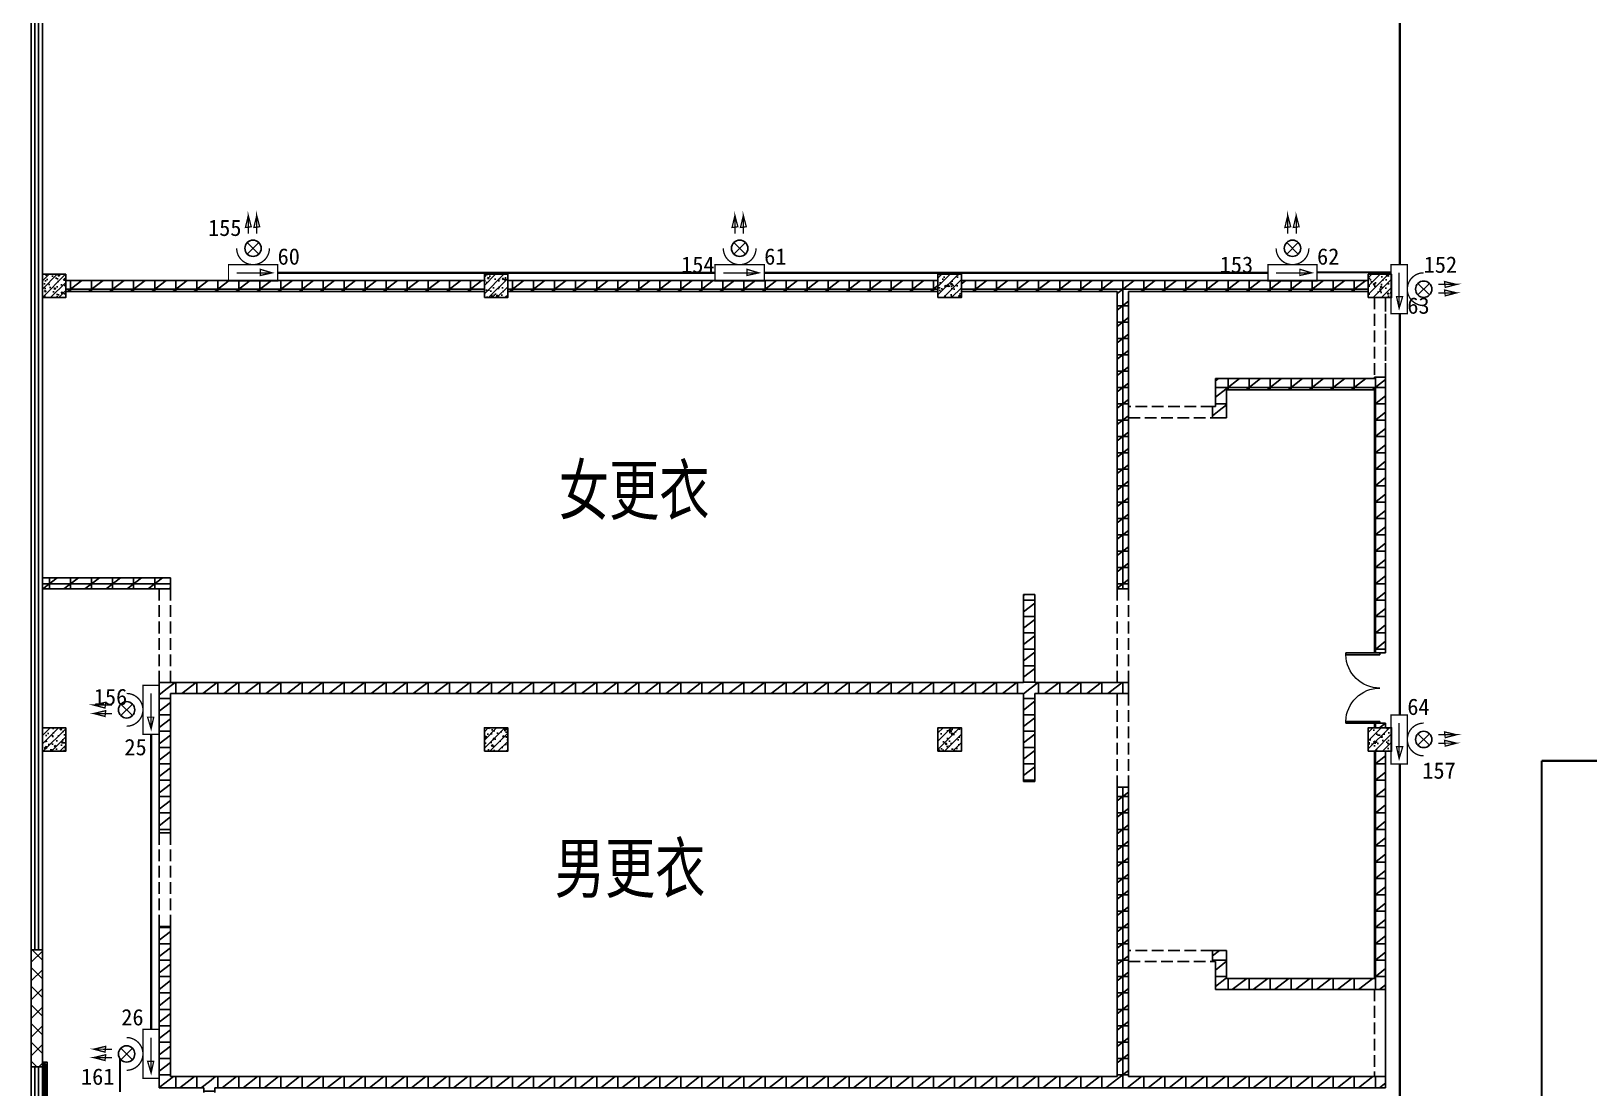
# Model space of a CAD drawing. Header units: millimetres. Extents: x -633009578 to 5705885, y -633235091 to 2571734.
# Drawn here: x 3029880 to 3063186, y 1867349 to 1889949 of the extents above; entities that cross this region are included whole.
import ezdxf

# ---------------------------------------------------------------- set-up
doc = ezdxf.new("R2010")
doc.units = ezdxf.units.MM
doc.header["$LTSCALE"] = 1000
doc.header["$MEASUREMENT"] = 0
doc.linetypes.add('DASH', pattern=[0.35, 0.25, -0.1])
doc.layers.get('0').update_dxf_attribs({"color": 9})
for name, color, linetype in [('000000000000电气', 7, 'Continuous'), ('A-COLUM(柱)', 255, 'Continuous'), ('A-DOOR(门）', 4, 'Continuous'), ('A-F-AREA(计算)', 5, 'Continuous'), ('A-FLOR(看线)', 8, 'Continuous'), ('A-HATH(填充)', 8, 'Continuous'), ('A-LM-RAIL(栏杆)', 167, 'Continuous'), ('A-TEXT(房间)', 243, 'Continuous'), ('A-WALL(墙)', 255, 'Continuous'), ('A-WINDOW（窗）', 4, 'Continuous'), ('WALL', 9, 'Continuous'), ('电-强电平面-线缆', 3, 'Continuous'), ('设备-照明', 3, 'Continuous')]:
    doc.layers.add(name, color=color, linetype=linetype)
doc.styles.add('_TCH', font='simhei.ttf', dxfattribs={"width": 0.75, "bigfont": 'hztxt.shx'})
doc.styles.add('IDQSTYLE', font='simhei.ttf', dxfattribs={"width": 0.707, "bigfont": 'hztxt.shx'})
doc.styles.add('宋体', font='simhei.ttf')
pattern_1 = [(0, (597621.4751960391, 677977.5160347573), (0, 350), []), (37.875, (598021.4751960391, 677977.5160347573), (-169.61527734408, 218.0766567528281), []), (90, (598021.4751960391, 677977.5160347573), (-450, 2.755455298081545e-14), [])]

# ---------------------------------------------------------------- blocks, each defined once
blk = doc.blocks.new('HC000078')
at = {"color": 0, "linetype": 'Continuous', "const_width": 0.2}
for points in [[(-3.750000000000028, 1.25), (3.75, 1.25), (3.75, -1.25), (-3.750000000000028, -1.25), (-3.750000000000028, 1.25)], [(2.5, 0), (-2.500000000000028, 0)]]:
    blk.add_lwpolyline(points, dxfattribs=at)
blk.add_lwpolyline([(2.917016710174721, 0), (1.120131515022848, 0.3984556212736834), (1.120131515022848, -0.539087017017323)], close=True, dxfattribs=at)
at = {"color": 0, "style": 'IDQSTYLE', "width": 0.7}
blk.add_attdef('PSFHATT', (5.75, -1.25), '', height=2.5, dxfattribs=at)
blk = doc.blocks.new('HC000064')
at = {"color": 0, "linetype": 'Continuous'}
for p, q in [((-0.8838834764831063, -0.8838834764831063), (0.8838834764831063, 0.8838834764831063)), ((-0.8838834764830494, 0.8838834764831063), (0.8838834764831631, -0.8838834764831063))]:
    blk.add_line(p, q, dxfattribs=at)
at = {"color": 0, "linetype": 'Continuous', "const_width": 0.2}
blk.add_lwpolyline([(5.710751695749348e-14, 2.499999999999886, 0.1989123673796647), (-1.767766952966326, 1.767766952966327, 0.1989123673796613), (-2.5, 1.951292859901378e-16, 0.1989123673796761), (-1.767766952966326, -1.76776695296644, 0.1989123673796782), (5.594010226827932e-14, -2.500000000000227)], format="xyb", dxfattribs=at)
for points in [[(2.226896073527712, 0.5659208660671311), (5.003498004369476, 0.5624686703930024), (3.296463286048663, 1.009912150058199), (3.185957433181557, 0.1260038671447887), (5.003498004369476, 0.5624686703930024)], [(2.224443767981995, -0.721123763554715), (5.001045698823816, -0.7245759592289005), (3.294010980502946, -0.2771324795636474), (3.18350512763584, -1.161040762477114), (5.001045698823816, -0.7245759592289005)]]:
    blk.add_lwpolyline(points, dxfattribs=at)
at = {"color": 0, "linetype": 'Continuous'}
for centre, radius, start, end in [((1.199040866595169e-14, -7.105427357601002e-14), 1.250000000000069, 135.0000000000036, 179.9999999999968), ((-2.259303855112194e-14, -1.740829702612245e-13), 1.250000000000117, 89.99999999999898, 134.9999999999991), ((-9.10937991704941e-14, -1.740829702612245e-13), 1.250000000000117, 45.00000000000085, 89.99999999999582), ((-1.252331571777177e-13, -7.088774012231625e-14), 1.250000000000068, 3.249254662582951e-12, 44.99999999999639), ((-2.284838984678572e-13, -5.684341886080801e-14), 1.250000000000172, 315.0000000000093, 2.605510395054555e-12), ((-2.264854970235319e-14, -5.695444116327053e-14), 1.250000000000034, 179.9999999999974, 225.0000000000007), ((-2.270406085358445e-14, -1.338928967697939e-13), 1.24999999999998, 224.9999999999983, 270.000000000001), ((-9.131584377541913e-14, 3.996802888650564e-15), 1.250000000000118, 270.0000000000042, 315.0000000000028)]:
    blk.add_arc(centre, radius, start, end, dxfattribs=at)
at = {"color": 0, "style": 'IDQSTYLE', "width": 0.7}
blk.add_attdef('PSFHATT', (7.003498004369476, -2.500000010000227), '', height=2.5, dxfattribs=at)
blk = doc.blocks.new('$DorLib2D$00000002')
for p, q in [((-0.5, -5.684341886080802e-17), (-0.5000000000000007, 0.4875)), ((-0.4750000000000007, 0.4875), (-0.5000000000000007, 0.4875)), ((-0.475, -2.842170943040401e-17), (-0.4750000000000007, 0.4875)), ((0.475, -2.842170943040401e-17), (0.4750000000000007, 0.4875)), ((0.4750000000000007, 0.4875), (0.5000000000000007, 0.4875)), ((0.5, -5.684341886080802e-17), (0.5000000000000007, 0.4875)), ((-0.5, -5.684341886080802e-17), (-0.475, -2.842170943040401e-17)), ((0.5, -5.684341886080802e-17), (0.475, -2.842170943040401e-17))]:
    blk.add_line(p, q)
at = {"lineweight": 13}
for centre, start, end in [((-0.4875, -4.263256414560601e-17), 0, 88.53071641864632), ((0.4875, -4.263256414560601e-17), 91.4692835813537, 180)]:
    blk.add_arc(centre, 0.4875, start, end, dxfattribs=at)
blk = doc.blocks.new('$TCHSYS$WIN2D')
for p, q in [((-0.5, 0.5), (0.5, 0.5)), ((-0.5, 0.5), (-0.4999999999999999, -0.5)), ((0.5, 0.5), (0.4999999999999998, -0.5)), ((0.5, 0.1666666666666666), (-0.5, 0.1666666666666666)), ((0.5, -0.1666666666666667), (-0.5, -0.1666666666666667)), ((-0.4999999999999999, -0.5), (0.5, -0.5))]:
    blk.add_line(p, q)
blk = doc.blocks.new('_FZH')
h = blk.add_hatch()
h.set_pattern_fill('钢筋混凝土', color=256, scale=0.1, style=0)
h.set_pattern_definition([(45, (0, 0), (-0.1767766952966369, 0.1767766952966369), []), (50, (0, 0), (0.7172601826007535, -0.06275213498259512), [0.07500000000000001, -0.8250000000000001]), (355, (0, 0), (-0.138751333613, 0.7521921337000119), [0.06, -0.66]), (100.4514, (0.05977168000000001, -0.00522934), (0.5785093817140216, 0.6894395420609536), [0.06374019, -0.701142112]), (46.1842, (0, 0.2), (1.067241048625645, -0.1655190143290181), [0.1125, -1.2375]), (96.6356, (0.088936745, 0.186206693), (0.9346627055487033, 0.9741178709004418), [0.095610288, -1.051713]), (351.1842, (0, 0.2), (0.9346619451336272, 0.9741186009253247), [0.09000000000000001, -0.9900000000000001]), (21, (0.1, 0.15), (0.5969070521184617, -0.4026188906653388), [0.07500000000000001, -0.8250000000000001]), (326, (0.1, 0.15), (0.2433153319215824, 0.7251500450468529), [0.06, -0.66]), (71.4514, (0.149742233, 0.116448394), (0.84022262858149, 0.3225304967099524), [0.06374019, -0.701142112]), (37.50000000000001, (0, 0), (0.01215985531729062, 0.3328938538313115), [0, -0.652, 0, -0.67, 0, -0.6625000000000001]), (7.499999999999999, (0, 0), (0.2630695374421486, 0.3944117118823603), [0, -0.382, 0, -0.637, 0, -0.2525]), (-32.5, (-0.223, 0), (0.533822436172409, -0.02255487173437976), [0, -0.25, 0, -0.78, 0, -1.035]), (-42.5, (-0.323, 0), (0.5831861693423862, 0.1001049823323177), [0, -0.325, 0, -0.518, 0, -0.735])])
h.paths.add_polyline_path([(-0.5, -0.5), (0.5, -0.5), (0.5, 0.5), (-0.5, 0.5)])
blk.add_lwpolyline([(-0.5, -0.5), (0.5, -0.5), (0.5, 0.5), (-0.5, 0.5)], close=True)

msp = doc.modelspace()

# ---------------------------------------------------------------- hatches: boundary and pattern name
at = {"layer": 'A-HATH(填充)'}
h = msp.add_hatch(dxfattribs=at)
h.set_pattern_fill('空心砖', color=256, scale=100, style=0)
h.set_pattern_definition(pattern_1)
h.paths.add_polyline_path([(3039569.994031749, 1884379.596922424), (3039569.994031749, 1884619.596922424), (3030619.994031749, 1884619.596922424), (3030619.994031749, 1884379.596922424)])
h = msp.add_hatch(dxfattribs=at)
h.set_pattern_fill('空心砖', color=256, scale=100, style=0)
h.set_pattern_definition(pattern_1)
h.paths.add_polyline_path([(3049269.994031749, 1884379.596922424), (3049269.994031749, 1884619.596922424), (3040069.994031749, 1884619.596922424), (3040069.994031749, 1884379.596922424)])
h = msp.add_hatch(dxfattribs=at)
h.set_pattern_fill('空心砖', color=256, scale=100, style=0)
h.set_pattern_definition(pattern_1)
h.paths.add_polyline_path([(3049769.994031749, 1884619.596922424), (3049769.994031749, 1884379.59692243), (3053099.99403176, 1884379.596922505), (3053219.994031756, 1884459.596922445), (3053219.994031749, 1884619.596922424)])
h = msp.add_hatch(dxfattribs=at)
h.set_pattern_fill('空心砖', color=256, scale=100, style=0)
h.set_pattern_definition(pattern_1)
h.paths.add_polyline_path([(3053219.994031755, 1884459.596922445), (3053339.994031759, 1884379.596922406), (3058469.994031749, 1884379.596922424), (3058469.994031749, 1884619.596922424), (3053219.994031749, 1884619.596922424)])
h = msp.add_hatch(dxfattribs=at)
h.set_pattern_fill('空心砖', color=256, scale=100, style=0)
h.set_pattern_definition(pattern_1)
h.paths.add_polyline_path([(3053219.994031756, 1884459.596922445), (3053099.99403176, 1884379.596922505), (3053099.994031749, 1881799.596922424), (3053259.994031769, 1881799.596922319), (3053339.99403176, 1881919.596922267), (3053339.994031759, 1884379.596922406)])
h = msp.add_hatch(dxfattribs=at)
h.set_pattern_fill('空心砖', color=256, scale=100, style=0)
h.set_pattern_definition(pattern_1)
h.paths.add_polyline_path([(3055199.994032302, 1882519.596922424), (3055439.994032302, 1882279.596922424), (3058599.994031745, 1882279.596922424), (3058679.994031699, 1882399.596922424), (3058599.994031604, 1882519.596922424)])
h = msp.add_hatch(dxfattribs=at)
h.set_pattern_fill('空心砖', color=256, scale=100, style=0)
h.set_pattern_definition(pattern_1)
h.paths.add_polyline_path([(3055439.994032302, 1882279.596922424), (3055199.994032302, 1882519.596922424), (3055199.994032302, 1881919.596922267), (3055439.994032302, 1881679.596922267)])
h = msp.add_hatch(dxfattribs=at)
h.set_pattern_fill('空心砖', color=256, scale=100, style=0)
h.set_pattern_definition(pattern_1)
h.paths.add_polyline_path([(3058839.994031749, 1882399.596922424), (3058839.994031604, 1882549.596922615), (3058599.994031562, 1882549.596922615), (3058599.994031604, 1882519.596922424), (3058679.994031699, 1882399.596922424)])
h = msp.add_hatch(dxfattribs=at)
h.set_pattern_fill('空心砖', color=256, scale=100, style=0)
h.set_pattern_definition(pattern_1)
h.paths.add_polyline_path([(3058599.994031745, 1882279.596922424), (3058599.994031761, 1876649.596922107), (3058839.994031745, 1876649.596922107), (3058839.994031749, 1882399.596922424), (3058679.994031699, 1882399.596922424)])
h = msp.add_hatch(dxfattribs=at)
h.set_pattern_fill('空心砖', color=256, scale=100, style=0)
h.set_pattern_definition(pattern_1)
h.paths.add_polyline_path([(3053339.994031801, 1881679.596922267), (3053339.99403176, 1881919.596922267), (3053259.994031769, 1881799.596922319)])
h = msp.add_hatch(dxfattribs=at)
h.set_pattern_fill('空心砖', color=256, scale=100, style=0)
h.set_pattern_definition(pattern_1)
h.paths.add_polyline_path([(3055199.994032302, 1881919.596922267), (3055139.994031996, 1881919.59692206), (3055139.994031997, 1881679.596922422), (3055439.994032302, 1881679.596922267)])
h = msp.add_hatch(dxfattribs=at)
h.set_pattern_fill('空心砖', color=256, scale=100, style=0)
h.set_pattern_definition(pattern_1)
h.paths.add_polyline_path([(3053099.994031749, 1881799.596922424), (3053099.994031755, 1878019.596922107), (3053339.994031801, 1878019.596922107), (3053339.994031801, 1881679.596922267), (3053259.994031769, 1881799.596922319)])
h = msp.add_hatch(dxfattribs=at)
h.set_pattern_fill('空心砖', color=256, scale=100, style=0)
h.set_pattern_definition(pattern_1)
h.paths.add_polyline_path([(3030119.994031749, 1878019.59692243), (3032619.994031738, 1878019.596922294), (3032859.994031738, 1878259.59692248), (3030119.994031749, 1878259.59692243)])
h = msp.add_hatch(dxfattribs=at)
h.set_pattern_fill('空心砖', color=256, scale=100, style=0)
h.set_pattern_definition(pattern_1)
h.paths.add_polyline_path([(3032619.994031738, 1878019.596922294), (3032859.994031734, 1878019.596922107), (3032859.994031738, 1878259.59692248)])
h = msp.add_hatch(dxfattribs=at)
h.set_pattern_fill('空心砖', color=256, scale=100, style=0)
h.set_pattern_definition(pattern_1)
h.paths.add_polyline_path([(3051099.994031749, 1877899.59692243), (3051099.994031733, 1876019.596922438), (3051219.994031793, 1875899.596922383), (3051339.994031732, 1876019.596922267), (3051339.994031749, 1877899.59692243)])
h = msp.add_hatch(dxfattribs=at)
h.set_pattern_fill('空心砖', color=256, scale=100, style=0)
h.set_pattern_definition(pattern_1)
h.paths.add_polyline_path([(3032859.994031738, 1876019.596922438), (3032619.994031737, 1876019.596922107), (3032619.994031757, 1875899.59692243), (3032779.994031763, 1875899.596922426)])
h = msp.add_hatch(dxfattribs=at)
h.set_pattern_fill('空心砖', color=256, scale=100, style=0)
h.set_pattern_definition(pattern_1)
h.paths.add_polyline_path([(3032619.994031757, 1875899.59692243), (3032619.99403178, 1872799.596922107), (3032859.99403183, 1872799.596922107), (3032859.994031794, 1875779.596922411), (3032779.994031763, 1875899.596922426)])
h = msp.add_hatch(dxfattribs=at)
h.set_pattern_fill('空心砖', color=256, scale=100, style=0)
h.set_pattern_definition(pattern_1)
h.paths.add_polyline_path([(3032779.994031763, 1875899.596922426), (3032859.994031794, 1875779.596922411), (3051099.994031977, 1875779.596922411), (3051219.994031793, 1875899.596922383), (3051099.994031733, 1876019.596922438), (3032859.994031738, 1876019.596922438)])
h = msp.add_hatch(dxfattribs=at)
h.set_pattern_fill('空心砖', color=256, scale=100, style=0)
h.set_pattern_definition(pattern_1)
h.paths.add_polyline_path([(3051219.994031793, 1875899.596922383), (3051099.994031977, 1875779.596922411), (3051099.994031749, 1873899.59692243), (3051339.994031749, 1873899.59692243), (3051339.994031732, 1875779.596922415)])
h = msp.add_hatch(dxfattribs=at)
h.set_pattern_fill('空心砖', color=256, scale=100, style=0)
h.set_pattern_definition(pattern_1)
h.paths.add_polyline_path([(3051219.994031793, 1875899.596922383), (3051339.994031732, 1875779.596922415), (3053099.994031742, 1875779.596922415), (3053179.994031764, 1875899.596922371), (3053099.994031801, 1876019.596922267), (3051339.994031732, 1876019.596922267)])
h = msp.add_hatch(dxfattribs=at)
h.set_pattern_fill('空心砖', color=256, scale=100, style=0)
h.set_pattern_definition(pattern_1)
h.paths.add_polyline_path([(3053339.994031749, 1875899.59692243), (3053339.994031783, 1876019.596922107), (3053099.994031801, 1876019.596922267), (3053179.994031764, 1875899.59692237)])
h = msp.add_hatch(dxfattribs=at)
h.set_pattern_fill('空心砖', color=256, scale=100, style=0)
h.set_pattern_definition(pattern_1)
h.paths.add_polyline_path([(3053099.994031742, 1875779.596922415), (3053339.994031752, 1875779.596922615), (3053339.994031749, 1875899.59692243), (3053179.994031764, 1875899.596922371)])
h = msp.add_hatch(dxfattribs=at)
h.set_pattern_fill('空心砖', color=256, scale=100, style=0)
h.set_pattern_definition(pattern_1)
h.paths.add_polyline_path([(3058599.994031757, 1875049.596922424), (3058839.994031746, 1875049.596922424), (3058839.994031745, 1875149.596922107), (3058599.994031761, 1875149.596922107)])
h = msp.add_hatch(dxfattribs=at)
h.set_pattern_fill('空心砖', color=256, scale=100, style=0)
h.set_pattern_definition(pattern_1)
h.paths.add_polyline_path([(3058839.994031749, 1874549.596922424), (3058599.994031749, 1874549.596922424), (3058599.994031745, 1869689.596922424), (3058679.994031777, 1869569.596922424), (3058839.994031749, 1869569.596922424)])
h = msp.add_hatch(dxfattribs=at)
h.set_pattern_fill('空心砖', color=256, scale=100, style=0)
h.set_pattern_definition(pattern_1)
h.paths.add_polyline_path([(3053339.994031742, 1870289.596922499), (3053339.994031749, 1873779.596922615), (3053099.994031699, 1873779.596922615), (3053099.994031749, 1870169.596922424), (3053259.99403175, 1870169.596922474)])
h = msp.add_hatch(dxfattribs=at)
h.set_pattern_fill('空心砖', color=256, scale=100, style=0)
h.set_pattern_definition(pattern_1)
h.paths.add_polyline_path([(3032859.994031793, 1867589.596922116), (3032859.99403183, 1870799.596922107), (3032619.994031789, 1870799.596922107), (3032619.994031793, 1867349.596922118)])
h = msp.add_hatch(dxfattribs=at)
h.set_pattern_fill('多孔材料', color=256, scale=100, style=0)
h.set_pattern_definition([(45, (597821.4751960391, 677977.5160347573), (-200.0002033111466, 200.0002033111467), []), (135, (597821.4751960391, 677977.5160347573), (-200.0002033111467, -200.0002033111466), [])])
h.paths.add_polyline_path([(3029879.994031742, 1870299.596922615), (3029879.994031742, 1867799.596923633), (3030119.994031747, 1867799.596923633), (3030119.994031747, 1870299.596922615)])
h = msp.add_hatch(dxfattribs=at)
h.set_pattern_fill('空心砖', color=256, scale=100, style=0)
h.set_pattern_definition(pattern_1)
h.paths.add_polyline_path([(3053259.99403175, 1870169.596922474), (3053099.994031749, 1870169.596922424), (3053099.99403176, 1867589.596922423), (3053219.994031756, 1867509.596922433), (3053339.99403176, 1867589.596922452), (3053339.99403176, 1870049.596922499)])
h = msp.add_hatch(dxfattribs=at)
h.set_pattern_fill('空心砖', color=256, scale=100, style=0)
h.set_pattern_definition(pattern_1)
h.paths.add_polyline_path([(3053339.99403176, 1870049.596922499), (3053339.994031742, 1870289.596922499), (3053259.99403175, 1870169.596922474)])
h = msp.add_hatch(dxfattribs=at)
h.set_pattern_fill('空心砖', color=256, scale=100, style=0)
h.set_pattern_definition(pattern_1)
h.paths.add_polyline_path([(3055439.994031488, 1870289.596922499), (3055139.994028945, 1870289.596922664), (3055139.994028945, 1870049.596922427), (3055199.994031488, 1870049.596922499)])
h = msp.add_hatch(dxfattribs=at)
h.set_pattern_fill('空心砖', color=256, scale=100, style=0)
h.set_pattern_definition(pattern_1)
h.paths.add_polyline_path([(3055439.994031488, 1870289.596922499), (3055199.994031488, 1870049.596922499), (3055199.994031488, 1869449.596922424), (3055439.994031488, 1869689.596922424)])
h = msp.add_hatch(dxfattribs=at)
h.set_pattern_fill('空心砖', color=256, scale=100, style=0)
h.set_pattern_definition(pattern_1)
h.paths.add_polyline_path([(3055439.994031488, 1869689.596922424), (3055199.994031488, 1869449.596922424), (3058599.994031837, 1869449.596922424), (3058679.994031777, 1869569.596922424), (3058599.994031745, 1869689.596922424)])
h = msp.add_hatch(dxfattribs=at)
h.set_pattern_fill('空心砖', color=256, scale=100, style=0)
h.set_pattern_definition(pattern_1)
h.paths.add_polyline_path([(3058599.994031837, 1869449.596922424), (3058839.994031851, 1869449.596922107), (3058839.994031749, 1869569.596922424), (3058679.994031777, 1869569.596922424)])
h = msp.add_hatch(dxfattribs=at)
h.set_pattern_fill('空心砖', color=256, scale=100, style=0)
h.set_pattern_definition(pattern_1)
h.paths.add_polyline_path([(3032859.994031793, 1867589.596922116), (3032619.994031793, 1867349.596922118), (3033569.994031626, 1867349.596922118), (3033689.994031725, 1867429.596922322), (3033689.994031765, 1867589.596922424)])
h = msp.add_hatch(dxfattribs=at)
h.set_pattern_fill('空心砖', color=256, scale=100, style=0)
h.set_pattern_definition(pattern_1)
h.paths.add_polyline_path([(3033689.994031725, 1867429.596922322), (3033809.994031784, 1867349.596922423), (3053219.994031749, 1867349.596922424), (3053219.994031756, 1867509.596922433), (3053099.99403176, 1867589.596922423), (3033689.994031765, 1867589.596922424)])
h = msp.add_hatch(dxfattribs=at)
h.set_pattern_fill('空心砖', color=256, scale=100, style=0)
h.set_pattern_definition(pattern_1)
h.paths.add_polyline_path([(3053219.994031756, 1867509.596922433), (3053219.994031749, 1867349.596922424), (3058839.994031837, 1867349.596922453), (3058599.994031837, 1867589.596922453), (3053339.99403176, 1867589.596922452)])
h = msp.add_hatch(dxfattribs=at)
h.set_pattern_fill('空心砖', color=256, scale=100, style=0)
h.set_pattern_definition(pattern_1)
h.paths.add_polyline_path([(3058839.994031837, 1867349.596922453), (3058839.994031926, 1867589.596922616), (3058599.994031837, 1867589.596922453)])
h = msp.add_hatch(dxfattribs=at)
h.set_pattern_fill('空心砖', color=256, scale=100, style=0)
h.set_pattern_definition(pattern_1)
h.paths.add_polyline_path([(3033569.994031626, 1867349.596922118), (3033569.994031784, 1867249.596922107), (3033809.994031666, 1867249.596922107), (3033809.994031784, 1867349.596922423), (3033689.994031725, 1867429.596922322)])

# ---------------------------------------------------------------- linework, layer by layer
at = {"layer": 'A-F-AREA(计算)'}
msp.add_lwpolyline([(3029879.971570265, 1991839.59697076), (3164159.971570265, 1991839.59697076), (3164159.971570265, 1855759.59697076), (3029879.971570265, 1855759.59697076)], close=True, dxfattribs=at)
at = {"layer": 'A-FLOR(看线)'}
msp.add_lwpolyline([(3030119.994031749, 1867899.596928556), (3030219.994031749, 1867899.596928556), (3030219.994031749, 1866599.596928518), (3030119.994031767, 1866599.596928518)], dxfattribs=at)
at = {"layer": 'A-LM-RAIL(栏杆)'}
for points in [[(3030119.994031749, 1867864.596928556), (3030184.994031749, 1867864.596928556), (3030184.994031749, 1866634.596928518), (3030119.994031767, 1866634.596928518)], [(3030119.994031749, 1867834.596928556), (3030154.994031749, 1867834.596928556), (3030154.994031749, 1866664.596928518), (3030119.994031767, 1866664.596928518)]]:
    msp.add_lwpolyline(points, dxfattribs=at)
at = {"layer": 'A-WALL(墙)'}
for p, q in [((3030619.994031749, 1884619.596922424), (3039569.994031977, 1884619.596922421)), ((3040069.994031977, 1884619.596922422), (3049269.994031977, 1884619.596922407)), ((3049769.994031977, 1884619.596922505), (3053219.994031749, 1884619.596922424)), ((3053219.994031749, 1884619.596922424), (3058469.994031749, 1884619.596922424)), ((3030619.994031749, 1884379.596922424), (3039569.994031977, 1884379.596922421)), ((3040069.994031977, 1884379.596922422), (3049269.994031977, 1884379.596922453)), ((3049769.994031977, 1884379.596922429), (3053099.99403176, 1884379.596922505)), ((3053099.99403176, 1884379.596922505), (3053099.994031749, 1881799.596922424)), ((3053339.994031759, 1884379.596922406), (3058469.994031749, 1884379.596922424)), ((3053339.994031759, 1884379.596922406), (3053339.99403176, 1881919.596922267)), ((3055199.994032302, 1882519.596922424), (3058599.994031604, 1882519.596922424)), ((3055199.994032302, 1882519.596922424), (3055199.994032302, 1881919.596922267)), ((3058839.994031604, 1882549.596922615), (3058599.994031562, 1882549.596922615)), ((3058599.994031562, 1882549.596922615), (3058599.994031604, 1882519.596922424)), ((3058839.994031749, 1882399.596922424), (3058839.994031604, 1882549.596922615)), ((3055439.994032302, 1882279.596922424), (3058599.994031745, 1882279.596922424)), ((3055439.994032302, 1882279.596922424), (3055439.994032302, 1881679.596922267)), ((3058599.994031745, 1882279.596922424), (3058599.994031761, 1876649.596922107)), ((3058839.994031745, 1876649.596922107), (3058839.994031749, 1882399.596922424)), ((3053339.994031801, 1881679.596922267), (3053339.99403176, 1881919.596922267)), ((3055199.994032302, 1881919.596922267), (3055139.994031996, 1881919.59692206)), ((3055139.994031996, 1881919.59692206), (3055139.994031997, 1881679.596922422)), ((3053099.994031749, 1881799.596922424), (3053099.994031755, 1878019.596922107)), ((3053339.994031801, 1878019.596922107), (3053339.994031801, 1881679.596922267)), ((3055139.994031997, 1881679.596922422), (3055439.994032302, 1881679.596922267)), ((3030119.994031749, 1878259.59692243), (3032859.994031738, 1878259.59692248)), ((3030119.994031749, 1878259.59692243), (3030119.994031749, 1878019.59692243)), ((3032859.994031734, 1878019.596922107), (3032859.994031738, 1878259.59692248)), ((3030119.994031749, 1878019.59692243), (3032619.994031738, 1878019.596922294)), ((3032619.994031738, 1878019.596922294), (3032859.994031734, 1878019.596922107)), ((3051099.994031749, 1877899.59692243), (3051099.994031733, 1876019.596922438)), ((3051339.994031749, 1877899.59692243), (3051099.994031749, 1877899.59692243)), ((3051339.994031749, 1877899.59692243), (3051339.994031732, 1876019.596922267)), ((3053099.994031755, 1878019.596922107), (3053339.994031801, 1878019.596922107)), ((3058599.994031761, 1876649.596922107), (3058839.994031745, 1876649.596922107)), ((3032859.994031738, 1876019.596922438), (3032619.994031737, 1876019.596922107)), ((3032619.994031737, 1876019.596922107), (3032619.994031757, 1875899.59692243)), ((3032619.994031757, 1875899.59692243), (3032619.99403178, 1872799.596922107)), ((3032859.994031738, 1876019.596922438), (3051099.994031733, 1876019.596922438)), ((3051339.994031732, 1876019.596922267), (3053099.994031801, 1876019.596922267)), ((3053339.994031783, 1876019.596922107), (3053099.994031773, 1876019.596922107)), ((3053339.994031749, 1875899.59692243), (3053339.994031783, 1876019.596922107)), ((3053339.994031752, 1875779.596922615), (3053339.994031749, 1875899.59692243)), ((3032859.99403183, 1872799.596922107), (3032859.994031794, 1875779.596922411)), ((3032859.994031794, 1875779.596922411), (3051099.994031977, 1875779.596922411)), ((3051099.994031977, 1875779.596922411), (3051099.994031749, 1873899.59692243)), ((3051339.994031732, 1875779.596922415), (3053099.994031742, 1875779.596922415)), ((3051339.994031732, 1875779.596922415), (3051339.994031749, 1873899.59692243)), ((3053099.994031742, 1875779.596922415), (3053339.994031752, 1875779.596922615)), ((3058839.994031745, 1875149.596922107), (3058599.994031761, 1875149.596922107)), ((3058599.994031761, 1875149.596922107), (3058599.994031537, 1875049.596922453)), ((3058839.994030618, 1875049.596922453), (3058839.994031745, 1875149.596922107)), ((3058599.994031733, 1874549.596922453), (3058599.994031745, 1869689.596922424)), ((3058839.994031745, 1874549.596922453), (3058839.994031749, 1869569.596922424)), ((3051339.994031749, 1873899.59692243), (3051099.994031749, 1873899.59692243)), ((3053339.994031749, 1873779.596922615), (3053099.994031699, 1873779.596922615)), ((3053099.994031699, 1873779.596922615), (3053099.994031749, 1870169.596922424)), ((3053339.994031742, 1870289.596922499), (3053339.994031749, 1873779.596922615)), ((3032619.99403178, 1872799.596922107), (3032859.99403183, 1872799.596922107)), ((3032859.99403183, 1870799.596922107), (3032619.994031789, 1870799.596922107)), ((3032619.994031789, 1870799.596922107), (3032619.994031793, 1867349.596922118)), ((3032859.994031793, 1867589.596922116), (3032859.99403183, 1870799.596922107)), ((3053099.994031749, 1870169.596922424), (3053099.99403176, 1867589.596922423)), ((3053339.99403176, 1870049.596922499), (3053339.994031742, 1870289.596922499)), ((3055439.994031488, 1870289.596922499), (3055139.994028945, 1870289.596922664)), ((3055139.994028945, 1870289.596922664), (3055139.994028945, 1870049.596922427)), ((3055439.994031488, 1870289.596922499), (3055439.994031488, 1869689.596922424)), ((3053339.99403176, 1870049.596922499), (3053339.99403176, 1867589.596922452)), ((3055139.994028945, 1870049.596922427), (3055199.994031488, 1870049.596922499)), ((3055199.994031488, 1870049.596922499), (3055199.994031488, 1869449.596922424)), ((3055439.994031488, 1869689.596922424), (3058599.994031745, 1869689.596922424)), ((3058839.994031851, 1869449.596922107), (3058839.994031749, 1869569.596922424)), ((3055199.994031488, 1869449.596922424), (3058599.994031837, 1869449.596922424)), ((3058599.994031837, 1869449.596922424), (3058839.994031851, 1869449.596922107)), ((3032859.994031793, 1867589.596922116), (3033689.994031765, 1867589.596922424)), ((3033689.994031765, 1867589.596922424), (3053099.99403176, 1867589.596922423)), ((3053339.99403176, 1867589.596922452), (3058599.994031837, 1867589.596922453)), ((3058839.994031926, 1867589.596922616), (3058599.994031673, 1867589.596922615)), ((3058839.994031837, 1867349.596922453), (3058839.994031926, 1867589.596922616)), ((3032619.994031793, 1867349.596922118), (3033569.994031626, 1867349.596922118)), ((3033569.994031626, 1867349.596922118), (3033569.994031784, 1867249.596922107)), ((3033809.994031666, 1867249.596922107), (3033809.994031784, 1867349.596922423)), ((3033809.994031784, 1867349.596922423), (3053219.994031749, 1867349.596922424)), ((3053219.994031749, 1867349.596922424), (3058839.994031837, 1867349.596922453))]:
    msp.add_line(p, q, dxfattribs=at)
at = {"layer": 'A-WINDOW（窗）', "linetype": 'DASH'}
for p, q in [((3058599.994031749, 1884249.596922322), (3058599.994031749, 1882549.596922322)), ((3058839.994031749, 1882549.596922322), (3058839.994031749, 1884249.596922322)), ((3058839.994031749, 1884249.596922322, 800), (3058839.994031749, 1882549.596922322, 800)), ((3055139.994032075, 1881919.596922424), (3053339.994032075, 1881919.596922424)), ((3053339.994032075, 1881679.596922424), (3055139.994032075, 1881679.596922424)), ((3053339.994032075, 1881679.596922424, 800), (3055139.994032075, 1881679.596922424, 800)), ((3032619.994031758, 1878019.596922481), (3032619.994031758, 1876019.596922481)), ((3032619.994031758, 1878019.596922481, 800), (3032619.994031758, 1876019.596922481, 800)), ((3032859.994031758, 1876019.596922481), (3032859.994031758, 1878019.596922481)), ((3053099.994031749, 1878019.59692243), (3053099.994031749, 1876019.59692243)), ((3053099.994031749, 1878019.59692243, 800), (3053099.994031749, 1876019.59692243, 800)), ((3053339.994031749, 1876019.59692243), (3053339.994031749, 1878019.59692243)), ((3053099.994031749, 1875779.59692243), (3053099.994031749, 1873779.59692243)), ((3053099.994031749, 1875779.59692243, 800), (3053099.994031749, 1873779.59692243, 800)), ((3053339.994031749, 1873779.59692243), (3053339.994031749, 1875779.59692243)), ((3032619.994031756, 1872799.59692244), (3032619.994031756, 1870799.59692244)), ((3032619.994031756, 1872799.59692244, 800), (3032619.994031756, 1870799.59692244, 800)), ((3032859.994031756, 1870799.59692244), (3032859.994031756, 1872799.59692244)), ((3055139.994028603, 1870289.596922424), (3053339.994028603, 1870289.596922424)), ((3053339.994028603, 1870049.596922424), (3055139.994028603, 1870049.596922424)), ((3053339.994028603, 1870049.596922424, 800), (3055139.994028603, 1870049.596922424, 800)), ((3058599.994031749, 1869449.596922424), (3058599.994031749, 1867589.596922424)), ((3058839.994031749, 1867589.596922424), (3058839.994031749, 1869449.596922424)), ((3058839.994031749, 1869449.596922424, 800), (3058839.994031749, 1867589.596922424, 800))]:
    msp.add_line(p, q, dxfattribs=at)
at = {"layer": 'WALL'}
for p, q in [((3029879.994031742, 1870299.596922615), (3029879.994031742, 1867799.596923633)), ((3030119.994031747, 1870299.596922615), (3029879.994031742, 1870299.596922615)), ((3030119.994031747, 1867799.596923633), (3030119.994031747, 1870299.596922615)), ((3029879.994031742, 1867799.596923633), (3030119.994031747, 1867799.596923633))]:
    msp.add_line(p, q, dxfattribs=at)
at = {"layer": '电-强电平面-线缆', "color": 1, "linetype": 'Continuous', "const_width": 45}
for points in [[(3059145, 1884955.196922427), (3059145, 1893713.496922427)], [(3057374.994031744, 1884792), (3058955.174882796, 1884792)], [(3035149.494031744, 1884779.77777347), (3044504.394031744, 1884779.77777347)], [(3045554.594031744, 1884779.77777347), (3056324.994031744, 1884779.77777347)], [(3059145, 1875324.696922427), (3059145, 1883904.996922427)], [(3032444.994031776, 1868599.770632445), (3032444.994031776, 1874908.770632445)], [(3059145, 1867158.98396521), (3059145, 1874274.496922427)], [(3062179, 1858681.5), (3062179, 1874343.5)], [(3062179, 1874343.5), (3067428.247174757, 1874343.5)], [(3031782.075075423, 1867258.445084257), (3031782.075075423, 1867967.051732161)]]:
    msp.add_lwpolyline(points, dxfattribs=at)

# ---------------------------------------------------------------- block references
at = {"layer": 'A-COLUM(柱)', "xscale": 500, "yscale": 500, "zscale": 500}
for p in [(3030369.994031749, 1884499.596922424), (3039819.994031749, 1884499.596922424), (3049519.994031749, 1884499.596922424), (3058719.994031749, 1884499.596922424), (3030369.994031749, 1874799.596922424), (3039819.994031749, 1874799.596922424), (3049519.994031749, 1874799.596922424), (3058719.994031749, 1874799.596922424)]:
    msp.add_blockref('_FZH', p, dxfattribs=at)
at = {"layer": 'A-DOOR(门）', "xscale": -1500, "yscale": 1500, "zscale": 1500, "rotation": 89.99999999999999}
msp.add_blockref('$DorLib2D$00000002', (3058719.994031749, 1875899.596922046), dxfattribs=at)
at = {"layer": 'A-WINDOW（窗）', "xscale": 52000, "yscale": 240, "zscale": 52000, "rotation": 270}
msp.add_blockref('$TCHSYS$WIN2D', (3029999.994031749, 1896299.596922374), dxfattribs=at)
at = {"layer": 'A-WINDOW（窗）', "extrusion": (0, 0, -1), "xscale": 1100, "yscale": 240, "zscale": 1100, "rotation": 90.00000000000001}
msp.add_blockref('$TCHSYS$WIN2D', (-3029999.994031749, 1867249.596924011), dxfattribs=at)
at = {"layer": '设备-照明', "yscale": 140, "zscale": 140}
for name, p, xscale, rotation in [('HC000064', (3034624.494031744, 1885304.77777347), -140, 270), ('HC000064', (3045029.494031744, 1885304.77777347), -140, 270), ('HC000064', (3056849.994031744, 1885304.77777347), -140, 270), ('HC000078', (3034624.494031744, 1884779.77777347), -140, 180), ('HC000078', (3045029.494031744, 1884779.77777347), -140, 180), ('HC000078', (3056849.994031744, 1884779.77777347), -140, 180), ('HC000078', (3059130.174882796, 1884430.096922427), -140, 89.99999999999993), ('HC000064', (3059655.174882796, 1884430.096922427), -140, 180), ('HC000078', (3032444.994031776, 1875433.770632445), 140, 270), ('HC000064', (3031919.994031776, 1875433.770632445), 140, 180), ('HC000078', (3059130.174882796, 1874799.596922427), -140, 89.99999999999993), ('HC000064', (3059655.174882796, 1874799.596922427), -140, 180), ('HC000078', (3032444.994031776, 1868074.770632445), 140, 270), ('HC000064', (3031919.994031776, 1868074.770632445), 140, 180)]:
    msp.add_blockref(name, p, dxfattribs=dict(at, xscale=xscale, rotation=rotation))

# ---------------------------------------------------------------- texts
at = {"layer": '000000000000电气', "color": 4, "lineweight": 35, "style": '宋体'}
for s, p in [('155', (3033662.455430181, 1885568.410336196)), ('154', (3043778.080916833, 1884779.77777347)), ('153', (3055293.352697235, 1884779.77777347)), ('152', (3059655.174882796, 1884780.096922427)), ('156', (3031219.847633941, 1875535.211266737)), ('157', (3059625.894179256, 1873960.889141005)), ('161', (3030945.869214585, 1867414.361703418))]:
    msp.add_text(s, height=350, dxfattribs=at).set_placement(p)
at = {"layer": '000000000000电气', "color": 2, "lineweight": 35, "style": '宋体'}
for s, p in [('60', (3035149.494031744, 1884954.77777347)), ('61', (3045554.494031744, 1884954.77777347)), ('62', (3057374.994031744, 1884954.77777347)), ('63', (3059305.174882796, 1883905.096922427)), ('64', (3059305.174882796, 1875324.596922427))]:
    msp.add_text(s, height=350, dxfattribs=at).set_placement(p)
at = {"layer": '000000000000电气', "lineweight": 35, "style": '宋体'}
for s, p in [('25', (3031874.444928615, 1874461.509178613)), ('26', (3031807.273994419, 1868684.629106198))]:
    msp.add_text(s, height=350, dxfattribs=at).set_placement(p)
at = {"layer": 'A-TEXT(房间)', "style": '_TCH', "width": 0.75}
for s, p in [('女更衣', (3041162.433625134, 1879610.175106317)), ('男更衣', (3041074.976830855, 1871525.392764324))]:
    msp.add_text(s, height=1050, dxfattribs=at).set_placement(p)

doc.saveas('drawing.dxf')
